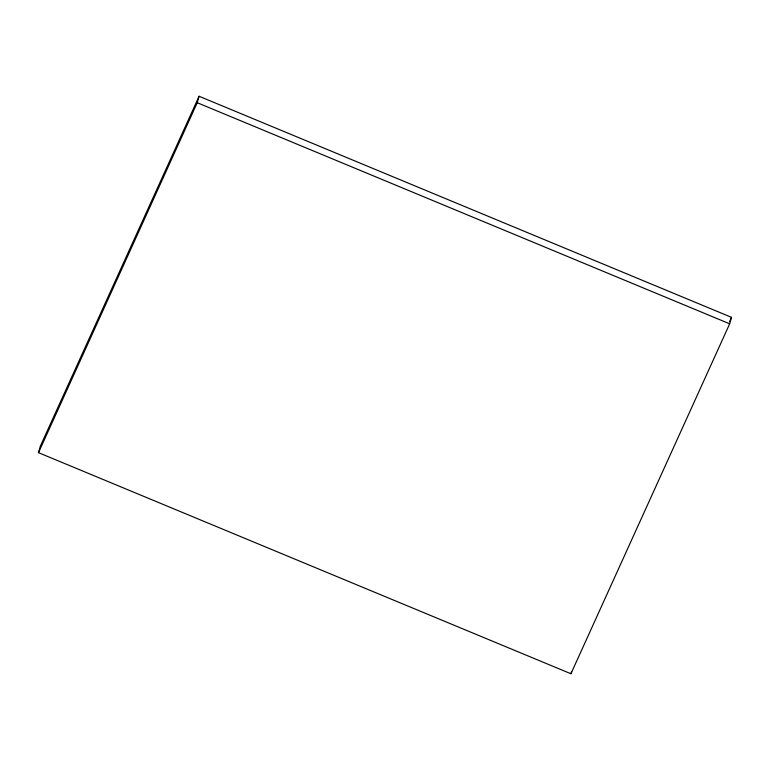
<?xml version="1.0" encoding="UTF-8"?>
<svg xmlns="http://www.w3.org/2000/svg" width="770" height="770" viewBox="0 0 770 770"><rect width="100%" height="100%" fill="white"/><g stroke="black" fill="none" stroke-linecap="round" stroke-linejoin="round"><path stroke-width="1.16" d="M38.5 452.664L40.329 446.186L199.074 96.25L731.5 317.336L729.671 323.814L570.926 673.75L38.5 452.664L197.245 102.718L199.074 96.25M570.926 673.75L571.542 671.594M729.517 321.716L731.5 317.336M197.245 102.718L729.671 323.814"/></g></svg>
